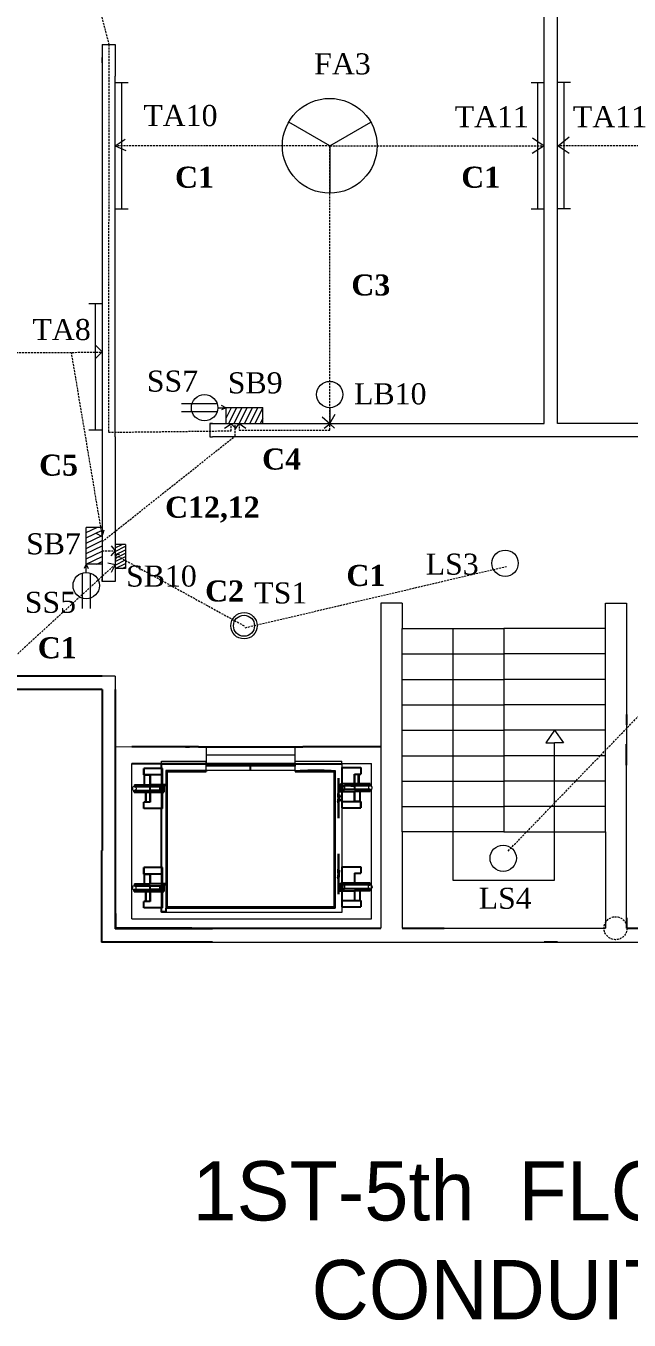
# Model space of a CAD drawing. Header units: inches. Extents: x 208 to 1269, y -209 to 627.
# Drawn here: x 539.3 to 768.4, y -208.9 to 282.8 of the extents above; entities that cross this region are included whole.
import ezdxf

# ---------------------------------------------------------------- set-up
doc = ezdxf.new("R2010")
doc.units = ezdxf.units.IN
doc.header["$LTSCALE"] = 3
doc.header["$MEASUREMENT"] = 0
doc.linetypes.add('HIDDEN', pattern=[0.375, 0.25, -0.125])
for name, color, linetype, lineweight in [('Conduit', 1, 'Continuous', 13), ('cut', 6, 'Continuous', 18), ('FandF', 160, 'Continuous', 13), ('HIDDEN', 7, 'HIDDEN', 13), ('name', 160, 'Continuous', 13)]:
    doc.layers.add(name, color=color, linetype=linetype, lineweight=lineweight)
doc.layers.add('Edges', color=7, linetype='Continuous')

# ---------------------------------------------------------------- blocks, each defined once
blk = doc.blocks.new('Otis elevator pl')
at = {"color": 7}
for p, q in [((149.94, 99.57), (36.94, 99.57)), ((134.57, 91.82), (136.57, 91.82)), ((134.57, 90.07), (134.57, 91.82)), ((136.57, 91.82), (136.57, 92.07)), ((136.57, 91.82), (136.57, 89.9)), ((51.44, 89.52), (42.53, 89.52)), ((42.53, 86.48), (42.53, 89.52)), ((42.94, 86.48), (42.53, 86.48)), ((42.94, 81.85), (42.94, 86.48)), ((45.56, 86.48), (42.94, 86.48)), ((45.56, 81.85), (45.56, 86.48)), ((51.44, 86.48), (45.56, 86.48)), ((51.44, 86.48), (51.44, 89.52)), ((51.44, 81.85), (51.44, 86.48)), ((55.07, 89.57), (54.57, 89.57)), ((55.07, 25.57), (55.07, 89.57)), ((55.07, 89.57), (134.07, 89.57)), ((134.07, 89.57), (134.07, 90.07)), ((134.07, 25.57), (134.07, 89.57)), ((136.07, 89.9), (136.57, 89.9)), ((136.07, 89.9), (136.07, 82.21)), ((136.07, 89.9), (136.07, 84.15)), ((136.57, 82.21), (136.57, 89.9)), ((136.57, 89.9), (144.98, 89.9)), ((141.95, 86.88), (144.98, 86.88)), ((141.95, 86.88), (141.95, 82.21)), ((141.95, 82.21), (141.95, 86.88)), ((141.95, 82.21), (141.95, 86.88)), ((143.81, 86.88), (143.81, 82.21)), ((143.81, 86.88), (143.81, 82.21)), ((144.22, 82.21), (144.22, 86.88)), ((144.22, 82.21), (144.22, 86.88)), ((144.98, 89.9), (144.98, 86.88)), ((38.11, 81.85), (38.11, 80.95)), ((38.11, 81.85), (42.94, 81.85)), ((38.11, 80.95), (50.16, 80.95)), ((39.06, 80.04), (38.97, 80.04)), ((42.94, 81.85), (45.56, 81.85)), ((51.44, 81.85), (45.56, 81.85)), ((50.16, 80.95), (50.16, 79.11)), ((51, 80.95), (50.16, 80.95)), ((51.44, 80.95), (51, 80.95)), ((51.57, 81.85), (51.44, 81.85)), ((51.44, 80.95), (51.44, 81.58)), ((51.44, 81.58), (51.57, 81.58)), ((51.44, 79.11), (51.44, 80.95)), ((51.57, 80.95), (51.44, 80.95)), ((53.02, 81.85), (51.57, 81.85)), ((51.57, 81.58), (51.84, 81.58)), ((51.84, 80.95), (51.57, 80.95)), ((51.84, 81.58), (51.84, 80.95)), ((51.84, 81.58), (52.06, 81.58)), ((51.84, 80.95), (51.84, 79.11)), ((52.06, 80.95), (51.84, 80.95)), ((52.06, 81.58), (52.06, 80.95)), ((53.02, 81.58), (52.06, 81.58)), ((52.06, 80.95), (52.06, 79.11)), ((53.02, 81.85), (53.02, 81.58)), ((53.13, 83.44), (53.13, 80.4)), ((53.13, 80.4), (53.13, 83.44)), ((53.13, 80.4), (53.13, 75.77)), ((53.13, 75.77), (53.13, 80.4)), ((135.45, 81.34), (135.45, 82.21)), ((135.45, 82.21), (135.67, 82.21)), ((135.45, 82.21), (135.67, 82.21)), ((135.67, 82.21), (135.45, 82.21)), ((135.67, 81.34), (135.45, 81.34)), ((135.45, 79.5), (135.45, 81.34)), ((135.45, 81.34), (135.67, 81.34)), ((135.45, 79.5), (135.67, 79.5)), ((135.45, 78.87), (135.45, 79.5)), ((135.67, 79.5), (135.45, 79.5)), ((135.67, 81.34), (135.67, 82.21)), ((135.67, 82.21), (136.07, 82.21)), ((136.07, 82.21), (135.67, 82.21)), ((135.67, 82.21), (136.07, 82.21)), ((135.67, 79.5), (135.67, 81.34)), ((136.07, 81.34), (135.67, 81.34)), ((135.67, 81.34), (136.07, 81.34)), ((135.67, 79.5), (136.07, 79.5)), ((135.67, 78.87), (135.67, 79.5)), ((136.07, 79.5), (135.67, 79.5)), ((136.07, 84.15), (136.07, 82.21)), ((136.07, 82.21), (136.07, 81.34)), ((136.07, 82.21), (136.57, 82.21)), ((136.57, 82.21), (136.07, 82.21)), ((136.07, 82.21), (136.07, 81.34)), ((136.07, 82.21), (136.07, 81.34)), ((136.07, 81.34), (136.07, 79.5)), ((136.07, 81.34), (136.51, 81.34)), ((136.07, 81.34), (136.51, 81.34)), ((136.07, 81.34), (136.07, 79.5)), ((136.07, 81.34), (136.07, 79.5)), ((136.07, 79.5), (136.07, 78.87)), ((136.07, 79.5), (136.51, 79.5)), ((136.07, 79.5), (136.07, 78.87)), ((136.51, 79.5), (136.07, 79.5)), ((136.07, 79.5), (136.07, 78.87)), ((136.07, 79.5), (136.07, 78.87)), ((136.51, 81.34), (136.57, 81.34)), ((136.51, 81.34), (136.57, 81.34)), ((136.51, 79.5), (136.51, 81.34)), ((136.51, 79.5), (136.57, 79.5)), ((136.57, 79.5), (136.51, 79.5)), ((136.57, 81.34), (136.57, 82.21)), ((141.95, 82.21), (136.57, 82.21)), ((136.64, 82.21), (136.57, 82.21)), ((136.57, 81.34), (136.57, 79.5)), ((137.35, 81.34), (136.57, 81.34)), ((136.57, 81.34), (137.35, 81.34)), ((137.35, 79.5), (136.57, 79.5)), ((136.57, 78.6), (136.57, 79.5)), ((137.35, 79.5), (136.57, 79.5)), ((138.2, 82.21), (136.64, 82.21)), ((137.35, 79.5), (137.35, 81.34)), ((149.46, 81.34), (137.35, 81.34)), ((137.35, 81.34), (138.7, 81.34)), ((149.4, 79.5), (137.35, 79.5)), ((138.7, 79.5), (137.35, 79.5)), ((140.01, 82.21), (138.2, 82.21)), ((138.7, 81.34), (140.27, 81.34)), ((140.27, 79.5), (138.7, 79.5)), ((141.95, 82.21), (140.01, 82.21)), ((141.95, 82.21), (140.01, 82.21)), ((140.27, 81.34), (141.95, 81.34)), ((140.27, 81.34), (141.95, 81.34)), ((141.95, 79.5), (140.27, 79.5)), ((141.95, 79.5), (140.27, 79.5)), ((149.46, 82.21), (141.95, 82.21)), ((143.89, 82.21), (141.95, 82.21)), ((143.89, 82.21), (141.95, 82.21)), ((141.95, 81.34), (141.95, 79.5)), ((141.95, 81.34), (141.95, 79.5)), ((145.7, 82.21), (143.89, 82.21)), ((145.7, 82.21), (143.89, 82.21)), ((147.26, 82.21), (145.7, 82.21)), ((147.26, 82.21), (145.7, 82.21)), ((148.45, 82.21), (147.26, 82.21)), ((148.45, 82.21), (147.26, 82.21)), ((149.2, 82.21), (148.45, 82.21)), ((149.2, 82.21), (148.45, 82.21)), ((149.46, 82.21), (149.2, 82.21)), ((149.46, 82.21), (149.2, 82.21)), ((149.4, 78.6), (149.4, 79.5)), ((149.46, 82.21), (149.46, 81.34)), ((38.06, 78.24), (38.06, 79.11)), ((38.06, 79.11), (50.16, 79.11)), ((38.06, 78.24), (45.56, 78.24)), ((38.06, 78.24), (38.31, 78.24)), ((38.31, 78.24), (39.06, 78.24)), ((39.06, 78.24), (40.25, 78.24)), ((40.25, 78.24), (41.81, 78.24)), ((45.56, 73.57), (42.53, 73.57)), ((42.53, 70.55), (42.53, 73.57)), ((45.56, 73.57), (45.56, 78.24)), ((45.56, 78.24), (51.44, 78.24)), ((50.16, 79.11), (51, 79.11)), ((51.44, 79.11), (51, 79.11)), ((51.44, 78.24), (51.44, 79.11)), ((51.44, 79.11), (51.57, 79.11)), ((51.57, 78.24), (51.44, 78.24)), ((51.44, 70.55), (51.44, 78.24)), ((51.57, 79.11), (51.84, 79.11)), ((51.84, 78.24), (51.57, 78.24)), ((51.84, 79.11), (52.06, 79.11)), ((51.84, 79.11), (51.84, 78.24)), ((52.06, 78.24), (51.84, 78.24)), ((52.06, 79.11), (52.06, 78.24)), ((52.7, 75.51), (52.89, 75.51)), ((52.7, 75.51), (52.7, 73.04)), ((52.89, 75.77), (53.13, 75.77)), ((53.13, 75.77), (52.89, 75.77)), ((52.89, 75.51), (53.13, 75.51)), ((53.13, 75.51), (52.89, 75.51)), ((52.89, 74.87), (53.13, 74.87)), ((53.13, 75.77), (53.13, 75.51)), ((53.13, 75.77), (53.54, 75.77)), ((53.54, 75.77), (53.13, 75.77)), ((53.13, 75.51), (53.13, 75.77)), ((53.13, 75.77), (53.13, 75.51)), ((53.13, 75.51), (53.13, 75.77)), ((53.54, 75.51), (53.13, 75.51)), ((53.13, 75.51), (53.54, 75.51)), ((53.13, 75.51), (53.13, 74.87)), ((53.13, 74.87), (53.13, 75.51)), ((53.13, 74.87), (53.13, 75.51)), ((53.13, 75.51), (53.13, 74.87)), ((53.13, 74.87), (53.13, 75.51)), ((53.13, 75.51), (53.13, 74.87)), ((53.13, 74.87), (53.54, 74.87)), ((53.54, 74.87), (53.13, 74.87)), ((53.13, 74.87), (53.13, 73.04)), ((53.13, 73.04), (53.13, 74.87)), ((53.13, 73.04), (53.13, 74.87)), ((53.13, 74.87), (53.13, 73.04)), ((53.54, 75.77), (53.76, 75.77)), ((53.76, 75.77), (53.54, 75.77)), ((53.76, 75.51), (53.54, 75.51)), ((53.54, 75.51), (53.76, 75.51)), ((53.76, 74.87), (53.54, 74.87)), ((53.54, 74.87), (53.76, 74.87)), ((54.57, 75.77), (54.57, 75.51)), ((54.57, 75.51), (54.57, 75.77)), ((134.5, 78.6), (134.5, 78.87)), ((134.57, 78.87), (134.5, 78.87)), ((134.5, 78.6), (134.57, 78.6)), ((135.45, 78.87), (134.57, 78.87)), ((134.57, 78.87), (134.57, 78.6)), ((134.57, 78.6), (136.07, 78.6)), ((135.67, 78.87), (135.45, 78.87)), ((135.45, 78.6), (135.67, 78.6)), ((136.07, 78.87), (135.67, 78.87)), ((135.67, 78.6), (136.07, 78.6)), ((136.07, 78.6), (136.07, 73.97)), ((136.07, 78.6), (136.57, 78.6)), ((136.07, 78.6), (136.07, 73.97)), ((136.07, 73.97), (136.07, 70.93)), ((136.07, 73.97), (136.57, 73.97)), ((136.07, 73.97), (136.07, 70.93)), ((136.57, 73.97), (136.57, 78.6)), ((136.57, 78.6), (141.95, 78.6)), ((136.57, 70.93), (136.57, 73.97)), ((136.57, 73.97), (141.95, 73.97)), ((141.95, 78.6), (141.95, 73.97)), ((144.57, 78.6), (141.95, 78.6)), ((141.95, 73.97), (141.95, 78.6)), ((141.95, 73.97), (141.95, 78.6)), ((141.95, 73.97), (144.57, 73.97)), ((144.98, 73.97), (141.95, 73.97)), ((144.98, 73.97), (141.95, 73.97)), ((144.22, 73.97), (143.89, 73.97)), ((144.22, 73.97), (143.89, 73.97)), ((144.49, 73.97), (144.22, 73.97)), ((144.49, 73.97), (144.22, 73.97)), ((144.57, 73.97), (144.49, 73.97)), ((144.57, 73.97), (144.49, 73.97)), ((144.57, 78.6), (144.57, 73.97)), ((149.4, 78.6), (144.57, 78.6)), ((144.57, 73.97), (144.98, 73.97)), ((144.98, 73.97), (144.98, 70.93)), ((144.98, 73.93), (144.98, 73.97)), ((144.98, 70.93), (144.98, 73.97)), ((144.98, 73.93), (144.98, 73.97)), ((144.98, 70.93), (144.98, 73.97)), ((144.98, 73.93), (144.98, 73.94)), ((144.98, 73.93), (144.98, 73.94)), ((51.44, 70.55), (42.53, 70.55)), ((53.13, 72.16), (52.57, 72.16)), ((53.13, 73.04), (52.7, 73.04)), ((52.7, 72.16), (52.7, 73.04)), ((52.7, 72.16), (52.89, 72.16)), ((53.13, 72.16), (52.7, 72.16)), ((52.89, 73.04), (53.13, 73.04)), ((53.13, 72.16), (52.89, 72.16)), ((52.89, 72.16), (53.13, 72.16)), ((53.13, 73.04), (53.54, 73.04)), ((53.13, 72.16), (53.13, 73.04)), ((53.13, 73.04), (53.13, 72.16)), ((53.13, 72.16), (53.13, 73.04)), ((53.13, 73.04), (53.13, 72.16)), ((53.54, 73.04), (53.13, 73.04)), ((53.13, 73.04), (53.13, 64.48)), ((53.13, 72.16), (53.13, 73.04)), ((53.54, 72.16), (53.13, 72.16)), ((53.13, 70.23), (53.13, 72.16)), ((53.13, 72.16), (53.54, 72.16)), ((53.13, 64.48), (53.13, 70.23)), ((53.76, 73.04), (53.54, 73.04)), ((53.54, 73.04), (53.76, 73.04)), ((53.54, 72.16), (53.76, 72.16)), ((53.76, 72.16), (53.54, 72.16)), ((136.07, 70.93), (136.57, 70.93)), ((136.57, 70.93), (136.57, 43.09)), ((136.57, 70.93), (144.98, 70.93)), ((53.13, 44.59), (53.13, 47.63)), ((53.13, 47.63), (53.13, 44.59)), ((53.13, 39.96), (53.13, 44.59)), ((53.13, 44.59), (53.13, 39.96)), ((136.07, 43.09), (136.57, 43.09)), ((136.07, 43.09), (136.07, 35.4)), ((136.07, 43.09), (136.07, 37.34)), ((136.57, 35.4), (136.57, 43.09)), ((136.57, 43.09), (144.98, 43.09)), ((144.98, 43.09), (144.98, 40.07)), ((51.44, 42.71), (42.53, 42.71)), ((42.53, 39.67), (42.53, 42.71)), ((42.53, 42.71), (42.53, 39.67)), ((42.53, 39.71), (42.53, 39.67)), ((42.53, 39.71), (42.53, 39.7)), ((42.94, 39.67), (42.53, 39.67)), ((42.53, 39.67), (45.56, 39.67)), ((42.94, 35.04), (42.94, 39.67)), ((45.56, 39.67), (42.94, 39.67)), ((42.94, 39.67), (43.03, 39.67)), ((43.03, 39.67), (43.29, 39.67)), ((43.29, 39.67), (43.62, 39.67)), ((45.56, 35.04), (45.56, 39.67)), ((51.44, 39.67), (45.56, 39.67)), ((45.56, 39.67), (45.56, 35.04)), ((51.44, 39.67), (51.44, 42.71)), ((51.44, 35.04), (51.44, 39.67)), ((51.86, 39.06), (52.7, 39.06)), ((52.7, 39.06), (51.86, 39.06)), ((52.7, 37.23), (51.86, 37.23)), ((53.13, 39.69), (52.7, 39.69)), ((52.7, 39.06), (52.7, 39.69)), ((52.7, 39.69), (53.13, 39.69)), ((52.7, 39.06), (52.7, 39.69)), ((52.7, 39.69), (52.89, 39.69)), ((52.89, 39.69), (52.7, 39.69)), ((52.7, 39.06), (53.13, 39.06)), ((53.13, 39.06), (52.7, 39.06)), ((52.7, 39.06), (52.7, 37.23)), ((52.7, 37.23), (52.7, 39.06)), ((52.89, 39.06), (52.7, 39.06)), ((52.7, 39.06), (52.89, 39.06)), ((52.7, 37.23), (52.7, 36.35)), ((52.7, 36.35), (52.7, 37.23)), ((52.89, 37.23), (52.7, 37.23)), ((52.7, 37.23), (53.13, 37.23)), ((52.7, 37.23), (52.89, 37.23)), ((52.89, 39.96), (53.13, 39.96)), ((52.89, 39.96), (53.13, 39.96)), ((53.13, 39.69), (52.89, 39.69)), ((52.89, 39.69), (53.13, 39.69)), ((52.89, 39.06), (53.13, 39.06)), ((53.13, 39.06), (52.89, 39.06)), ((53.13, 37.23), (52.89, 37.23)), ((52.89, 37.23), (53.13, 37.23)), ((53.13, 39.69), (53.13, 39.96)), ((53.13, 39.96), (53.13, 39.69)), ((53.54, 39.96), (53.13, 39.96)), ((53.13, 39.96), (53.54, 39.96)), ((53.13, 39.96), (53.13, 39.69)), ((53.13, 39.69), (53.13, 39.96)), ((53.13, 39.06), (53.13, 39.69)), ((53.13, 39.69), (53.13, 39.06)), ((53.13, 39.69), (53.13, 39.06)), ((53.13, 39.06), (53.13, 39.69)), ((53.13, 39.69), (53.13, 39.06)), ((53.13, 39.06), (53.13, 39.69)), ((53.13, 39.69), (53.54, 39.69)), ((53.54, 39.69), (53.13, 39.69)), ((53.13, 39.06), (53.13, 37.23)), ((53.13, 37.23), (53.13, 39.06)), ((53.13, 39.06), (53.54, 39.06)), ((53.13, 39.06), (53.13, 37.23)), ((53.13, 37.23), (53.13, 39.06)), ((53.54, 39.06), (53.13, 39.06)), ((53.13, 36.35), (53.13, 37.23)), ((53.13, 37.23), (53.13, 36.35)), ((53.13, 37.23), (53.13, 36.35)), ((53.13, 36.35), (53.13, 37.23)), ((53.54, 37.23), (53.13, 37.23)), ((53.13, 36.35), (53.13, 37.23)), ((53.13, 37.23), (53.13, 36.35)), ((53.13, 37.23), (53.54, 37.23)), ((53.54, 39.96), (53.76, 39.96)), ((53.76, 39.96), (53.54, 39.96)), ((53.76, 39.69), (53.54, 39.69)), ((53.54, 39.69), (53.76, 39.69)), ((53.54, 39.06), (53.76, 39.06)), ((53.76, 39.06), (53.54, 39.06)), ((53.76, 37.23), (53.54, 37.23)), ((53.54, 37.23), (53.76, 37.23)), ((54.57, 39.69), (54.57, 39.96)), ((54.57, 39.96), (54.57, 39.69)), ((136.07, 37.34), (136.07, 35.4)), ((141.95, 40.07), (144.98, 40.07)), ((141.95, 40.07), (141.95, 35.4)), ((141.95, 35.4), (141.95, 40.07)), ((143.81, 40.07), (143.81, 35.4)), ((144.22, 35.4), (144.22, 40.07)), ((38.06, 31.43), (38.06, 32.3)), ((38.06, 32.3), (50.16, 32.3)), ((38.06, 31.43), (45.56, 31.43)), ((38.06, 31.43), (38.31, 31.43)), ((38.11, 35.04), (38.11, 34.13)), ((38.11, 35.04), (42.94, 35.04)), ((38.11, 34.13), (50.16, 34.13)), ((38.31, 31.43), (39.06, 31.43)), ((39.06, 31.43), (40.25, 31.43)), ((40.25, 31.43), (41.81, 31.43)), ((41.81, 31.43), (43.62, 31.43)), ((42.94, 35.04), (45.56, 35.04)), ((43.29, 31.43), (43.29, 26.75)), ((43.62, 31.43), (45.56, 31.43)), ((43.71, 26.75), (43.71, 31.43)), ((51.44, 35.04), (45.56, 35.04)), ((45.56, 32.3), (45.56, 34.13)), ((45.56, 34.13), (47.24, 34.13)), ((47.24, 32.3), (45.56, 32.3)), ((45.56, 26.75), (45.56, 31.43)), ((45.56, 31.43), (51.44, 31.43)), ((45.56, 31.43), (47.51, 31.43)), ((45.56, 31.43), (45.56, 26.75)), ((50.16, 34.13), (50.16, 32.3)), ((51.44, 34.13), (50.16, 34.13)), ((51.44, 32.3), (50.16, 32.3)), ((51.57, 35.04), (51.44, 35.04)), ((51.44, 34.13), (51.44, 34.77)), ((51.44, 34.77), (51.57, 34.77)), ((51.44, 32.3), (51.44, 34.13)), ((51.57, 34.13), (51.44, 34.13)), ((51.44, 31.43), (51.44, 32.3)), ((51.44, 32.3), (51.57, 32.3)), ((51.57, 31.43), (51.44, 31.43)), ((51.44, 23.74), (51.44, 31.43)), ((53.02, 35.04), (51.57, 35.04)), ((51.57, 34.77), (51.84, 34.77)), ((51.84, 34.13), (51.57, 34.13)), ((51.57, 32.3), (51.84, 32.3)), ((51.84, 31.43), (51.57, 31.43)), ((51.84, 34.77), (51.84, 34.13)), ((51.84, 34.77), (52.06, 34.77)), ((51.84, 34.13), (51.84, 32.3)), ((52.06, 34.13), (51.84, 34.13)), ((51.84, 32.3), (52.06, 32.3)), ((51.84, 32.3), (51.84, 31.43)), ((52.06, 31.43), (51.84, 31.43)), ((52.06, 34.77), (52.06, 34.13)), ((53.02, 34.77), (52.06, 34.77)), ((52.06, 34.13), (52.06, 32.3)), ((52.06, 32.3), (52.06, 31.43)), ((53.13, 36.35), (52.57, 36.35)), ((52.57, 36.35), (53.13, 36.35)), ((53.13, 36.35), (52.7, 36.35)), ((52.7, 36.35), (52.89, 36.35)), ((52.89, 36.35), (52.7, 36.35)), ((52.7, 36.35), (53.13, 36.35)), ((52.89, 36.35), (53.13, 36.35)), ((53.13, 36.35), (52.89, 36.35)), ((53.02, 35.04), (53.02, 34.77)), ((53.13, 36.35), (53.54, 36.35)), ((53.13, 36.35), (53.13, 34.41)), ((53.13, 34.41), (53.13, 36.35)), ((53.54, 36.35), (53.13, 36.35)), ((53.13, 34.41), (53.13, 28.66)), ((53.13, 28.66), (53.13, 34.41)), ((53.76, 36.35), (53.54, 36.35)), ((53.54, 36.35), (53.76, 36.35)), ((134.5, 31.79), (134.5, 32.06)), ((134.57, 32.06), (134.5, 32.06)), ((134.5, 31.79), (134.57, 31.79)), ((135.45, 32.06), (134.57, 32.06)), ((134.57, 32.06), (134.57, 31.79)), ((134.57, 31.79), (136.07, 31.79)), ((135.45, 34.52), (135.45, 35.4)), ((135.45, 35.4), (135.67, 35.4)), ((135.67, 35.4), (135.45, 35.4)), ((135.45, 35.4), (135.67, 35.4)), ((135.67, 34.52), (135.45, 34.52)), ((135.45, 32.69), (135.45, 34.52)), ((135.45, 34.52), (135.67, 34.52)), ((135.45, 32.69), (135.67, 32.69)), ((135.45, 32.06), (135.45, 32.69)), ((135.67, 32.69), (135.45, 32.69)), ((135.67, 32.06), (135.45, 32.06)), ((135.45, 31.79), (135.67, 31.79)), ((135.67, 34.52), (135.67, 35.4)), ((135.67, 35.4), (136.07, 35.4)), ((135.67, 35.4), (136.07, 35.4)), ((136.07, 35.4), (135.67, 35.4)), ((135.67, 32.69), (135.67, 34.52)), ((136.07, 34.52), (135.67, 34.52)), ((135.67, 34.52), (136.07, 34.52)), ((135.67, 32.69), (136.07, 32.69)), ((135.67, 32.06), (135.67, 32.69)), ((136.07, 32.69), (135.67, 32.69)), ((136.07, 32.06), (135.67, 32.06)), ((135.67, 31.79), (136.07, 31.79)), ((136.07, 35.4), (136.07, 34.52)), ((136.07, 35.4), (136.57, 35.4)), ((136.07, 35.4), (136.07, 34.52)), ((136.07, 35.4), (136.07, 34.52)), ((136.07, 35.4), (136.07, 34.52)), ((136.57, 35.4), (136.07, 35.4)), ((136.07, 34.52), (136.07, 32.69)), ((136.07, 34.52), (136.51, 34.52)), ((136.07, 34.52), (136.51, 34.52)), ((136.07, 34.52), (136.07, 32.69)), ((136.07, 32.69), (136.07, 32.06)), ((136.07, 32.69), (136.51, 32.69)), ((136.51, 32.69), (136.07, 32.69)), ((136.07, 32.69), (136.07, 32.06)), ((136.07, 32.69), (136.07, 32.06)), ((136.07, 31.79), (136.07, 27.16)), ((136.07, 31.79), (136.57, 31.79)), ((136.07, 31.79), (136.07, 27.16)), ((136.51, 34.52), (136.57, 34.52)), ((136.51, 34.52), (136.51, 32.69)), ((136.51, 34.52), (136.57, 34.52)), ((136.51, 32.69), (136.57, 32.69)), ((136.57, 32.69), (136.51, 32.69)), ((141.95, 35.4), (136.57, 35.4)), ((136.57, 34.52), (136.57, 35.4)), ((136.64, 35.4), (136.57, 35.4)), ((136.57, 34.52), (136.57, 32.69)), ((137.35, 34.52), (136.57, 34.52)), ((136.57, 34.52), (137.35, 34.52)), ((137.35, 32.69), (136.57, 32.69)), ((136.57, 31.79), (136.57, 32.69)), ((137.35, 32.69), (136.57, 32.69)), ((136.57, 27.16), (136.57, 31.79)), ((136.57, 31.79), (141.95, 31.79)), ((138.2, 35.4), (136.64, 35.4)), ((137.35, 32.69), (137.35, 34.52)), ((149.46, 34.52), (137.35, 34.52)), ((137.35, 34.52), (138.7, 34.52)), ((149.4, 32.69), (137.35, 32.69)), ((138.7, 32.69), (137.35, 32.69)), ((140.01, 35.4), (138.2, 35.4)), ((138.7, 34.52), (140.27, 34.52)), ((140.27, 32.69), (138.7, 32.69)), ((141.95, 35.4), (140.01, 35.4)), ((140.27, 34.52), (141.95, 34.52)), ((141.95, 32.69), (140.27, 32.69)), ((149.46, 35.4), (141.95, 35.4)), ((143.89, 35.4), (141.95, 35.4)), ((141.95, 34.52), (141.95, 32.69)), ((141.95, 31.79), (141.95, 27.16)), ((144.57, 31.79), (141.95, 31.79)), ((141.95, 27.16), (141.95, 31.79)), ((145.7, 35.4), (143.89, 35.4)), ((144.57, 31.79), (144.57, 27.16)), ((149.4, 31.79), (144.57, 31.79)), ((147.26, 35.4), (145.7, 35.4)), ((147.26, 35.4), (145.7, 35.4)), ((148.45, 35.4), (147.26, 35.4)), ((148.45, 35.4), (147.26, 35.4)), ((149.2, 35.4), (148.45, 35.4)), ((149.2, 35.4), (148.45, 35.4)), ((148.45, 33.59), (148.54, 33.59)), ((148.45, 33.59), (148.54, 33.59)), ((149.46, 35.4), (149.2, 35.4)), ((149.46, 35.4), (149.2, 35.4)), ((149.4, 31.79), (149.4, 32.69)), ((149.46, 35.4), (149.46, 34.52)), ((45.56, 26.75), (42.53, 26.75)), ((42.53, 23.74), (42.53, 26.75)), ((54.57, 25.57), (55.07, 25.57)), ((58.26, 25.57), (55.07, 25.57)), ((56.47, 25.07), (56.47, 25.27)), ((73.57, 25.57), (58.26, 25.57)), ((58.26, 25.27), (58.26, 25.57)), ((59.78, 25.07), (67.53, 25.07)), ((71.22, 25.07), (71.22, 25.27)), ((73.57, 25.07), (73.57, 25.57)), ((94.57, 25.07), (94.57, 23.07)), ((134.07, 25.57), (115.57, 25.57)), ((115.57, 25.07), (115.57, 25.57)), ((134.07, 25.57), (134.07, 25.07)), ((136.07, 27.16), (136.07, 24.12)), ((136.07, 27.16), (136.57, 27.16)), ((136.07, 27.16), (136.07, 24.12)), ((136.57, 24.12), (136.57, 27.16)), ((136.57, 27.16), (141.95, 27.16)), ((141.95, 27.16), (144.57, 27.16)), ((144.98, 27.16), (141.95, 27.16)), ((144.22, 27.16), (143.89, 27.16)), ((144.49, 27.16), (144.22, 27.16)), ((144.57, 27.16), (144.49, 27.16)), ((144.57, 27.16), (144.98, 27.16)), ((144.98, 27.16), (144.98, 24.12)), ((144.98, 24.12), (144.98, 27.16)), ((144.98, 27.12), (144.98, 27.16)), ((144.98, 27.12), (144.98, 27.13)), ((51.44, 23.74), (42.53, 23.74)), ((115.57, 22.07), (73.57, 22.07)), ((115.44, 21.77), (73.57, 21.77)), ((115.57, 22.07), (115.44, 21.77)), ((115.57, 21.77), (115.44, 21.77)), ((136.57, 21.77), (115.57, 21.77)), ((136.07, 24.12), (136.57, 24.12)), ((136.57, 24.12), (136.57, 22.07)), ((136.57, 24.12), (144.98, 24.12)), ((150.57, 21.77), (136.57, 21.77)), ((33.07, 14.07), (33.07, 13.97)), ((33.07, 13.97), (69.87, 13.97)), ((69.87, 14.07), (119.15, 14.07)), ((69.87, 14.07), (73.57, 14.07)), ((73.57, 14.07), (115.44, 14.07)), ((115.44, 14.07), (119.15, 14.07)), ((119.15, 14.07), (119.15, 13.97)), ((119.15, 13.97), (122.12, 13.97)), ((122.12, 13.97), (122.12, 14.07)), ((122.12, 13.94), (122.12, 13.97)), ((122.12, 13.94), (123.43, 13.94)), ((123.43, 13.94), (123.43, 13.88)), ((125.31, 13.94), (123.43, 13.94)), ((123.43, 13.88), (125.31, 13.88)), ((125.31, 13.94), (125.31, 13.88)), ((125.31, 13.94), (126.62, 13.94)), ((126.62, 13.97), (126.62, 14.07)), ((126.62, 13.97), (150.57, 13.97)), ((126.62, 13.94), (126.62, 13.97)), ((150.57, 13.97), (150.57, 14.07))]:
    blk.add_line(p, q, dxfattribs=at)
at = {"layer": 'cut', "color": 7}
for p, q in [((33.07, 95.07), (33.07, 99.57)), ((33.07, 99.57), (37.57, 99.57)), ((37.57, 99.57), (149.94, 99.57)), ((149.94, 99.57), (158.27, 99.57)), ((158.27, 95.07), (158.27, 99.57)), ((33.07, 21.77), (33.07, 95.07)), ((149.94, 95.07), (37.57, 95.07)), ((37.57, 95.07), (37.57, 80.81)), ((51.57, 81.85), (51.57, 92.07)), ((51.57, 92.07), (136.57, 92.07)), ((150.57, 95.07), (149.94, 95.07)), ((150.57, 95.07), (150.57, 21.77)), ((158.27, 14.07), (158.27, 95.07)), ((54.57, 89.57), (54.57, 90.07)), ((134.07, 90.07), (54.57, 90.07)), ((54.57, 25.57), (54.57, 89.57)), ((134.57, 90.07), (134.07, 90.07)), ((134.57, 78.87), (134.57, 90.07)), ((37.14, 80.03), (37.17, 80.27)), ((37.14, 80.03), (37.17, 79.79)), ((37.26, 80.49), (37.17, 80.27)), ((37.17, 79.79), (37.26, 79.57)), ((37.41, 80.68), (37.26, 80.49)), ((37.26, 79.57), (37.41, 79.38)), ((37.57, 80.81), (37.41, 80.68)), ((37.6, 80.82), (37.57, 80.81)), ((37.57, 80.81), (37.57, 79.26)), ((37.82, 80.92), (37.6, 80.82)), ((38.06, 80.95), (37.82, 80.92)), ((38.06, 80.95), (38.29, 80.92)), ((38.29, 80.92), (38.51, 80.82)), ((38.51, 80.82), (38.7, 80.68)), ((38.7, 80.68), (38.85, 80.49)), ((38.85, 79.57), (38.7, 79.38)), ((38.85, 80.49), (38.94, 80.27)), ((38.94, 79.79), (38.85, 79.57)), ((38.94, 80.27), (38.97, 80.03)), ((38.97, 80.03), (38.94, 79.79)), ((51.57, 81.85), (51.57, 81.58)), ((51.57, 81.58), (51.57, 80.95)), ((51.57, 80.95), (51.57, 79.11)), ((148.57, 80.66), (148.54, 80.42)), ((148.54, 80.42), (148.57, 80.18)), ((148.66, 80.88), (148.57, 80.66)), ((148.57, 80.18), (148.66, 79.96)), ((148.81, 81.07), (148.66, 80.88)), ((148.66, 79.96), (148.81, 79.77)), ((149, 81.21), (148.81, 81.07)), ((148.81, 79.77), (149, 79.63)), ((149.22, 81.3), (149, 81.21)), ((149, 79.63), (149.22, 79.54)), ((149.46, 81.34), (149.22, 81.3)), ((149.22, 79.54), (149.46, 79.5)), ((149.69, 81.3), (149.46, 81.34)), ((149.46, 79.5), (149.69, 79.54)), ((149.91, 81.21), (149.69, 81.3)), ((149.69, 79.54), (149.91, 79.63)), ((150.1, 81.07), (149.91, 81.21)), ((149.91, 79.63), (150.1, 79.77)), ((150.25, 80.88), (150.1, 81.07)), ((150.1, 79.77), (150.25, 79.96)), ((150.34, 80.66), (150.25, 80.88)), ((150.25, 79.96), (150.34, 80.18)), ((150.37, 80.42), (150.34, 80.66)), ((150.34, 80.18), (150.37, 80.42)), ((37.41, 79.38), (37.57, 79.26)), ((37.57, 79.26), (37.6, 79.24)), ((37.57, 79.26), (37.57, 33.99)), ((37.6, 79.24), (37.82, 79.15)), ((37.82, 79.15), (38.06, 79.11)), ((38.29, 79.15), (38.06, 79.11)), ((38.51, 79.24), (38.29, 79.15)), ((38.7, 79.38), (38.51, 79.24)), ((51.57, 79.11), (51.57, 78.24)), ((51.57, 35.04), (51.57, 78.24)), ((134.57, 78.87), (134.57, 78.6)), ((134.57, 32.06), (134.57, 78.6)), ((37.17, 33.46), (37.14, 33.22)), ((37.14, 33.22), (37.17, 32.98)), ((37.26, 33.68), (37.17, 33.46)), ((37.17, 32.98), (37.26, 32.76)), ((37.41, 33.87), (37.26, 33.68)), ((37.26, 32.76), (37.41, 32.57)), ((37.57, 33.99), (37.41, 33.87)), ((37.41, 32.57), (37.57, 32.44)), ((37.6, 34.01), (37.57, 33.99)), ((37.57, 32.44), (37.6, 32.42)), ((37.57, 32.44), (37.57, 21.77)), ((37.82, 34.1), (37.6, 34.01)), ((37.6, 32.42), (37.82, 32.33)), ((38.06, 34.13), (37.82, 34.1)), ((37.82, 32.33), (38.06, 32.3)), ((38.29, 34.1), (38.06, 34.13)), ((38.06, 32.3), (38.29, 32.33)), ((38.51, 34.01), (38.29, 34.1)), ((38.29, 32.33), (38.51, 32.42)), ((38.7, 33.87), (38.51, 34.01)), ((38.51, 32.42), (38.7, 32.57)), ((38.85, 33.68), (38.7, 33.87)), ((38.7, 32.57), (38.85, 32.76)), ((38.94, 33.46), (38.85, 33.68)), ((38.85, 32.76), (38.94, 32.98)), ((38.97, 33.22), (38.94, 33.46)), ((38.94, 32.98), (38.97, 33.22)), ((51.57, 35.04), (51.57, 34.77)), ((51.57, 34.77), (51.57, 34.13)), ((51.57, 34.13), (51.57, 32.3)), ((51.57, 32.3), (51.57, 31.43)), ((51.57, 22.07), (51.57, 31.43)), ((134.57, 32.06), (134.57, 31.79)), ((134.57, 25.07), (134.57, 31.79)), ((148.54, 33.61), (148.57, 33.84)), ((148.57, 33.37), (148.54, 33.61)), ((148.57, 33.84), (148.66, 34.07)), ((148.66, 33.15), (148.57, 33.37)), ((148.66, 34.07), (148.81, 34.26)), ((148.81, 32.96), (148.66, 33.15)), ((148.81, 34.26), (149, 34.4)), ((149, 32.81), (148.81, 32.96)), ((149, 34.4), (149.22, 34.49)), ((149.22, 32.72), (149, 32.81)), ((149.22, 34.49), (149.46, 34.52)), ((149.46, 32.69), (149.22, 32.72)), ((149.69, 34.49), (149.46, 34.52)), ((149.46, 32.69), (149.69, 32.72)), ((149.91, 34.4), (149.69, 34.49)), ((149.69, 32.72), (149.91, 32.81)), ((150.1, 34.26), (149.91, 34.4)), ((149.91, 32.81), (150.1, 32.96)), ((150.25, 34.07), (150.1, 34.26)), ((150.1, 32.96), (150.25, 33.15)), ((150.34, 33.84), (150.25, 34.07)), ((150.25, 33.15), (150.34, 33.37)), ((150.37, 33.61), (150.34, 33.84)), ((150.37, 33.61), (150.34, 33.37)), ((54.57, 25.07), (54.57, 25.57)), ((56.47, 25.07), (54.57, 25.07)), ((58.26, 25.27), (56.47, 25.27)), ((56.47, 25.07), (71.22, 25.07)), ((71.22, 25.27), (58.26, 25.27)), ((73.57, 25.07), (71.22, 25.07)), ((73.57, 25.07), (94.57, 25.07)), ((73.57, 25.07), (73.57, 23.07)), ((94.57, 25.07), (115.57, 25.07)), ((115.57, 25.07), (134.07, 25.07)), ((115.57, 25.07), (115.57, 23.07)), ((134.07, 25.07), (134.57, 25.07)), ((33.07, 14.07), (33.07, 21.77)), ((51.57, 21.77), (37.57, 21.77)), ((73.57, 22.07), (51.57, 22.07)), ((51.57, 22.07), (51.57, 21.77)), ((51.57, 21.77), (51.57, 20.63)), ((73.57, 21.77), (51.57, 21.77)), ((73.57, 20.63), (51.57, 20.63)), ((73.57, 23.07), (94.57, 23.07)), ((73.57, 22.07), (73.57, 23.07)), ((73.57, 22.07), (73.57, 21.77)), ((73.57, 21.77), (73.57, 20.63)), ((73.57, 20.63), (73.57, 17.92)), ((94.57, 23.07), (115.57, 23.07)), ((115.44, 21.77), (115.44, 17.92)), ((115.57, 23.07), (115.57, 22.07)), ((136.57, 22.07), (115.57, 22.07)), ((115.57, 22.07), (115.57, 21.77)), ((115.57, 21.77), (115.57, 20.63)), ((136.57, 20.63), (115.57, 20.63)), ((136.57, 22.07), (136.57, 21.77)), ((136.57, 21.77), (136.57, 20.63)), ((33.07, 14.07), (69.87, 14.07)), ((69.87, 14.07), (69.87, 13.97)), ((69.87, 13.97), (73.57, 13.97)), ((73.57, 17.92), (73.57, 14.07)), ((73.57, 17.92), (115.44, 17.92)), ((73.57, 14.07), (73.57, 13.97)), ((115.44, 17.92), (115.44, 14.07)), ((115.44, 14.07), (115.44, 13.97)), ((119.15, 13.97), (115.44, 13.97)), ((119.15, 14.07), (122.12, 14.07)), ((122.12, 14.07), (126.62, 14.07)), ((126.62, 14.07), (150.57, 14.07)), ((150.57, 13.97), (158.27, 14.07))]:
    blk.add_line(p, q, dxfattribs=at)
blk = doc.blocks.new('lift')
at = {"layer": 'Edges'}
blk.add_blockref('Otis elevator pl', (-93.76, -99.57), dxfattribs=at)

msp = doc.modelspace()

# ---------------------------------------------------------------- linework, layer by layer
at = {"lineweight": 13}
for p, q in [((736.23, 131.74), (736.23, 342.74)), ((741.23, 131.74), (741.23, 342.74)), ((568.23, 275.74), (568.23, 71.74)), ((568.23, 275.74), (573.23, 275.74)), ((573.23, 275.74), (573.23, 268.74)), ((568.23, 268.74), (568.23, 270.74)), ((573.23, 268.74), (573.23, 263.74)), ((609.23, 131.74), (736.23, 131.74)), ((868.23, 131.74), (741.23, 131.74)), ((573.23, 126.74), (573.23, 119.74)), ((868.23, 126.74), (741.23, 126.74)), ((682.2, 44.19), (682.2, 53.84)), ((682.2, 53.84), (720.83, 53.84)), ((759.46, 53.84), (720.83, 53.84)), ((720.83, 53.84), (720.83, -23.41)), ((720.83, 53.84), (720.83, -23.41)), ((759.46, 44.19), (759.46, 53.84)), ((682.2, 34.53), (682.2, 44.19)), ((682.2, 44.19), (720.83, 44.19)), ((759.46, 44.19), (720.83, 44.19)), ((759.46, 34.53), (759.46, 44.19)), ((682.2, 24.87), (682.2, 34.53)), ((682.2, 34.53), (720.83, 34.53)), ((759.46, 34.53), (720.83, 34.53)), ((759.46, 24.87), (759.46, 34.53)), ((682.2, 15.22), (682.2, 24.87)), ((682.2, 24.87), (720.83, 24.87)), ((759.46, 24.87), (720.83, 24.87)), ((759.46, 15.22), (759.46, 24.87)), ((682.2, 5.56), (682.2, 15.22)), ((682.2, 15.22), (720.83, 15.22)), ((759.46, 15.22), (720.83, 15.22)), ((759.46, 5.56), (759.46, 15.22)), ((682.2, -4.1), (682.2, 5.56)), ((682.2, 5.56), (720.83, 5.56)), ((759.46, 5.56), (720.83, 5.56)), ((759.46, -4.1), (759.46, 5.56)), ((767.5, -56.01), (767.5, 1.94)), ((682.2, -13.76), (682.2, -4.1)), ((682.2, -4.1), (720.83, -4.1)), ((759.46, -4.1), (720.83, -4.1)), ((759.46, -13.76), (759.46, -4.1)), ((573.38, -54.39), (573.38, -11.73)), ((682.2, -23.41), (682.2, -13.76)), ((682.2, -13.76), (720.83, -13.76)), ((759.46, -13.76), (720.83, -13.76)), ((759.46, -23.41), (759.46, -13.76)), ((720.83, -23.41), (682.2, -23.41)), ((720.83, -23.41), (759.46, -23.41)), ((573.23, -60.26), (573.23, -53.26)), ((682.2, -60.03), (743.36, -60.03)), ((743.36, -60.03), (759.46, -60.03)), ((609.23, -65.26), (736.23, -65.26)), ((610.23, -65.26), (653.23, -65.26)), ((663.23, -65.26), (736.23, -65.26)), ((741.23, -65.26), (851.23, -65.26)), ((741.23, -65.26), (759.23, -65.26))]:
    msp.add_line(p, q, dxfattribs=at)
at = {"linetype": 'Continuous', "lineweight": 13}
for p, q in [((568.23, 275.74), (568.23, 270.74)), ((573.23, 126.74), (573.23, 263.74)), ((609.23, 131.74), (609.23, 126.74)), ((610.23, 131.74), (609.23, 131.74)), ((609.23, 126.74), (610.23, 126.74)), ((741.23, 126.74), (610.23, 126.74)), ((573.23, 119.74), (573.23, 72.74)), ((568.23, 71.74), (568.23, 72.74)), ((573.23, 71.74), (568.23, 71.74)), ((573.23, 72.74), (573.23, 71.74)), ((682.2, 63.5), (674.15, 63.5)), ((674.15, 63.5), (674.15, -60.03)), ((682.2, 63.5), (682.2, 53.84)), ((759.46, 53.84), (759.46, 63.5)), ((759.46, 63.5), (767.5, 63.5)), ((767.5, 63.5), (767.5, 53.84)), ((701.51, 53.84), (701.51, -41.72)), ((767.5, 53.84), (767.5, 21.26)), ((573.23, 35.74), (568.23, 35.74)), ((573.23, 30.74), (573.1, 30.74)), ((740.14, 15.22), (736.82, 10.49)), ((740.14, 15.22), (743.46, 10.49)), ((767.5, 17.24), (767.5, 9.98)), ((736.82, 10.49), (740.14, 10.49)), ((740.14, -41.72), (740.14, 10.49)), ((743.46, 10.49), (740.14, 10.49)), ((573.23, -6.26), (573.23, -5.26)), ((573.23, -53.26), (573.23, -6.26)), ((573.38, -12.54), (573.38, -11.73)), ((682.2, -23.41), (682.2, -60.03)), ((759.46, -23.41), (759.46, -60.03)), ((701.51, -41.72), (740.14, -41.72)), ((609.23, -60.26), (610.23, -60.26)), ((653.23, -60.26), (610.23, -60.26)), ((610.23, -65.26), (609.23, -65.26))]:
    msp.add_line(p, q, dxfattribs=at)
for p, q in [((568.23, 35.74), (523.8, 35.74)), ((568.23, 30.74), (523.8, 30.74)), ((568.23, 30.74), (568.23, -30.41)), ((573.23, 30.74), (573.23, -5.26)), ((767.5, 1.94), (767.5, 9.98)), ((568.1, -30.41), (568.1, -65.26)), ((573.38, -54.39), (573.38, -60.02)), ((767.5, -56.01), (767.5, -60.03)), ((609.23, -60.26), (573.23, -60.26)), ((602.35, -60.02), (573.38, -60.02)), ((602.35, -60.02), (674.15, -60.02)), ((682.2, -60.02), (698.2, -60.02)), ((767.5, -60.03), (791.55, -60.03)), ((573.23, -65.26), (568.1, -65.26)), ((610.23, -65.26), (573.23, -65.26)), ((741.23, -65.26), (736.23, -65.26)), ((741.23, -65.26), (741.23, -65.26))]:
    msp.add_line(p, q)
at = {"lineweight": 13, "ltscale": 0.7}
msp.add_line((573.23, 35.74), (573.23, 30.74), dxfattribs=at)
at = {"layer": 'Conduit', "linetype": 'HIDDEN'}
for p, q in [((618.8, 126.98), (618.8, 131.79)), ((568.24, 86.81), (618.8, 126.98)), ((622.61, 54.18), (721.9, 77.48)), ((722.5, -30.66), (804.45, 54.18))]:
    msp.add_line(p, q, dxfattribs=at)
at = {"layer": 'Edges', "linetype": 'Continuous'}
msp.add_line((767.5, 21.26), (767.5, 17.24), dxfattribs=at)
at = {"layer": 'FandF', "lineweight": 13}
for p, q in [((573.23, 261.24), (575.73, 261.24)), ((575.73, 261.24), (578.23, 261.24)), ((575.73, 213.24), (575.73, 261.24)), ((731.23, 261.24), (733.73, 261.24)), ((733.73, 261.24), (736.23, 261.24)), ((733.73, 213.24), (733.73, 261.24)), ((743.73, 261.24), (741.23, 261.24)), ((743.73, 213.24), (743.73, 261.24)), ((746.23, 261.24), (743.73, 261.24)), ((654.73, 237.24), (639.14, 246.24)), ((654.73, 237.24), (670.32, 246.24)), ((654.73, 237.24), (654.73, 219.24)), ((573.23, 213.24), (575.73, 213.24)), ((575.73, 213.24), (578.23, 213.24)), ((731.23, 213.24), (733.73, 213.24)), ((733.73, 213.24), (736.23, 213.24)), ((743.73, 213.24), (741.23, 213.24)), ((746.23, 213.24), (743.73, 213.24)), ((563.23, 177.29), (565.73, 177.29)), ((565.73, 177.29), (568.23, 177.29)), ((565.73, 129.29), (565.73, 177.29)), ((611.95, 139.24), (598.45, 139.24)), ((612.18, 137.74), (615.3, 137.74)), ((615.3, 137.74), (613.68, 138.53)), ((615.3, 137.74), (613.68, 136.95)), ((617.3, 137.74), (615.3, 137.74)), ((615.3, 137.74), (615.3, 131.74)), ((617.3, 137.74), (615.3, 133.69)), ((619.3, 137.74), (616.34, 131.74)), ((619.3, 137.74), (617.3, 137.74)), ((621.3, 137.74), (618.34, 131.74)), ((621.3, 137.74), (619.3, 137.74)), ((623.3, 137.74), (620.34, 131.74)), ((623.3, 137.74), (621.3, 137.74)), ((625.3, 137.74), (622.34, 131.74)), ((625.3, 137.74), (623.3, 137.74)), ((627.3, 137.74), (624.34, 131.74)), ((627.3, 137.74), (625.3, 137.74)), ((629.3, 137.74), (626.34, 131.74)), ((629.3, 137.74), (627.3, 137.74)), ((629.3, 131.74), (629.3, 137.74)), ((654.73, 137.75), (654.73, 131.74)), ((611.95, 136.24), (598.45, 136.24)), ((629.3, 133.69), (628.34, 131.74)), ((563.23, 129.29), (565.73, 129.29)), ((565.73, 129.29), (568.23, 129.29)), ((562.23, 90.3), (562.23, 92.3)), ((562.23, 90.3), (566.28, 92.3)), ((568.23, 92.3), (562.23, 92.3)), ((562.23, 88.3), (568.23, 91.26)), ((562.23, 88.3), (562.23, 90.3)), ((562.23, 86.3), (568.23, 89.26)), ((562.23, 86.3), (562.23, 88.3)), ((562.23, 84.3), (568.23, 87.26)), ((562.23, 84.3), (562.23, 86.3)), ((562.23, 82.3), (568.23, 85.26)), ((562.23, 82.3), (562.23, 84.3)), ((573.23, 84.48), (575.87, 85.78)), ((577.13, 85.78), (573.23, 85.78)), ((573.23, 83.18), (577.13, 85.1)), ((573.23, 81.88), (577.13, 83.8)), ((562.23, 80.3), (568.23, 83.26)), ((562.23, 80.3), (562.23, 82.3)), ((562.23, 78.3), (568.23, 81.26)), ((562.23, 78.3), (562.23, 80.3)), ((566.28, 78.3), (568.23, 79.26)), ((573.23, 80.58), (577.13, 82.5)), ((573.23, 79.28), (577.13, 81.2)), ((573.23, 77.98), (577.13, 79.9)), ((560.73, 74.95), (560.73, 61.45)), ((562.23, 78.3), (561.44, 76.68)), ((568.23, 78.3), (562.23, 78.3)), ((562.23, 75.18), (562.23, 78.3)), ((562.23, 78.3), (563.02, 76.68)), ((563.73, 74.95), (563.73, 61.45)), ((573.23, 76.68), (577.13, 78.6)), ((577.13, 76.68), (573.23, 76.68)), ((575.87, 76.68), (577.13, 77.3))]:
    msp.add_line(p, q, dxfattribs=at)
at = {"layer": 'FandF', "lineweight": 13, "ltscale": 0.7}
msp.add_line((577.13, 85.78), (577.13, 76.68), dxfattribs=at)
at = {"layer": 'FandF', "lineweight": 13}
for centre, radius in [((654.73, 237.24), 18), ((654.73, 142.75), 5), ((607.18, 137.74), 5), ((721.34, 78.66), 5), ((562.23, 70.18), 5), ((622.17, 54.91), 5), ((622.17, 54.91), 4), ((720.61, -33.43), 5)]:
    msp.add_circle(centre, radius, dxfattribs=at)
at = {"layer": 'HIDDEN', "color": 1, "linetype": 'HIDDEN'}
for p, q in [((553.23, 342.74), (570.85, 275.74)), ((570.82, 275.74), (570.69, 128.4)), ((654.73, 131.74), (654.73, 237.24)), ((474.83, 158.39), (562.55, 158.8)), ((556.51, 158.77), (568.23, 88.88)), ((562.55, 158.86), (568.23, 158.86)), ((570.69, 128.4), (617.32, 128.97)), ((617.32, 128.97), (617.32, 131.74)), ((620.34, 131.74), (620.34, 129.22)), ((620.34, 129.22), (654.73, 129.22)), ((654.73, 129.22), (654.73, 131.74)), ((568.23, 83.36), (570.65, 83.41)), ((570.65, 83.41), (570.65, 83.36)), ((570.65, 83.36), (573.23, 83.36)), ((573.23, 81.88), (622.17, 54.91))]:
    msp.add_line(p, q, dxfattribs=at)
at = {"layer": 'HIDDEN', "color": 3, "linetype": 'HIDDEN'}
for p, q in [((654.73, 237.24), (573.23, 237.24)), ((654.73, 237.24), (736.23, 237.24)), ((822.73, 237.24), (741.23, 237.24)), ((573.23, 78.22), (526.92, 35.74))]:
    msp.add_line(p, q, dxfattribs=at)
at = {"layer": 'HIDDEN', "color": 3, "linetype": 'Continuous'}
for p, q in [((573.23, 237.23), (577.3, 235.46)), ((573.24, 237.24), (577.05, 239.8)), ((736.23, 237.18), (731.59, 234.26)), ((731.74, 240.21), (736.23, 237.18)), ((741.53, 237.24), (745.69, 240.67)), ((741.53, 237.24), (745.69, 234.39)), ((570.39, 78.8), (573.23, 78.21)), ((573.23, 78.21), (571.69, 75.1))]:
    msp.add_line(p, q, dxfattribs=at)
at = {"layer": 'HIDDEN', "color": 1, "linetype": 'Continuous'}
for p, q in [((565.73, 161.55), (568.23, 158.92)), ((568.23, 158.92), (565.73, 156.46)), ((651.86, 134.26), (654.8, 131.74)), ((654.8, 131.74), (656.75, 135.24)), ((614.82, 130.01), (617.32, 131.66)), ((617.32, 131.66), (619.02, 129.79)), ((618.98, 129.73), (620.29, 131.74)), ((620.29, 131.74), (622.85, 129.95)), ((652.58, 129.96), (654.73, 131.59)), ((654.73, 131.59), (656.49, 129.96)), ((565.86, 90.1), (568.23, 88.85)), ((568.23, 88.85), (569.06, 91.34)), ((571.71, 85.27), (573.23, 83.42)), ((573.23, 83.42), (571.56, 81.42)), ((573.23, 82.02), (574.85, 82.05)), ((573.66, 80.21), (573.23, 82.02))]:
    msp.add_line(p, q, dxfattribs=at)
at = {"layer": 'HIDDEN', "color": 1, "linetype": 'HIDDEN'}
msp.add_circle((763.29, -59.98), 4.37, dxfattribs=at)

# ---------------------------------------------------------------- block references
at = {"xscale": 0.8047816250157211, "yscale": 0.8047816250162896, "zscale": 8.047816250163976, "rotation": 180}
msp.add_blockref('lift', (625.31, -60.01), dxfattribs=at)

# ---------------------------------------------------------------- texts
at = {"linetype": 'Continuous', "lineweight": 13, "insert": (716.38, -35.9), "char_height": 28.1442, "width": 522.9947, "attachment_point": 2}
msp.add_mtext('{\\fTimes New Roman|b1|i0|c0|p18;\\C5; \\fAgency FB|b0|i0|c0|p34;\\H2.4x;\\C256;\\P\\H0.3333x;1ST-5th  FLOOR \\PCONDUIT}', dxfattribs=at)
at = {"layer": 'HIDDEN', "color": 1, "linetype": 'HIDDEN', "char_height": 8, "width": 15.8365, "attachment_point": 1}
for s, insert in [('{\\fTimes New Roman|b1|i0|c0|p18;\\C256;C1}', (595.96, 229.31)), ('{\\fTimes New Roman|b1|i0|c0|p18;\\C256;C1}', (704.7, 229.31)), ('{\\fTimes New Roman|b1|i0|c0|p18;\\C256;C3}', (662.94, 188.37)), ('{\\fTimes New Roman|b1|i0|c0|p18;\\C256;C5}', (544.35, 119.94)), ('{\\fTimes New Roman|b1|i0|c0|p18;\\C256;C4}', (629.05, 122.24)), ('{\\fTimes New Roman|b1|i0|c0|p18;\\C256;C12,12}', (592.21, 103.95)), ('{\\fTimes New Roman|b1|i0|c0|p18;\\C256;C1}', (661.05, 78.02)), ('{\\fTimes New Roman|b1|i0|c0|p18;\\C256;C2}', (607.4, 72.12)), ('{\\fTimes New Roman|b1|i0|c0|p18;\\C256;C1}', (543.83, 50.54))]:
    msp.add_mtext(s, dxfattribs=dict(at, insert=insert))
at = {"layer": 'name', "lineweight": 13, "ltscale": 0.7, "char_height": 8, "width": 29.0475}
for s, insert, attachment_point in [('{\\fTimes New Roman|b0|i0|c0|p18;FA3}', (648.83, 272.38), 1), ('{\\fTimes New Roman|b0|i0|c0|p18;TA10}', (583.92, 252.74), 1), ('{\\fTimes New Roman|b0|i0|c0|p18;TA11}', (702.18, 252.29), 1), ('{\\fTimes New Roman|b0|i0|c0|p18;TA11}', (775.28, 252.29), 3), ('{\\fTimes New Roman|b0|i0|c0|p18;TA8}', (541.8, 171.43), 1), ('{\\fTimes New Roman|b0|i0|c0|p18;SS7}', (585.25, 151.85), 1), ('{\\fTimes New Roman|b0|i0|c0|p18;SB9}', (616, 151.2), 1), ('{\\fTimes New Roman|b0|i0|c0|p18;LB10}', (663.96, 147.02), 1), ('{\\fTimes New Roman|b0|i0|c0|p18;SB7}', (539.38, 90.05), 1), ('{\\fTimes New Roman|b0|i0|c0|p18;LS3}', (691.17, 82.32), 1), ('{\\fTimes New Roman|b0|i0|c0|p18;SB10}', (577.36, 77.79), 1), ('{\\fTimes New Roman|b0|i0|c0|p18;TS1}', (626.06, 71.38), 1), ('{\\fTimes New Roman|b0|i0|c0|p18;SS5}', (538.89, 67.82), 1), ('{\\fTimes New Roman|b0|i0|c0|p18;LS4}', (711.28, -44.61), 1)]:
    msp.add_mtext(s, dxfattribs=dict(at, insert=insert, attachment_point=attachment_point))

doc.saveas('drawing.dxf')
